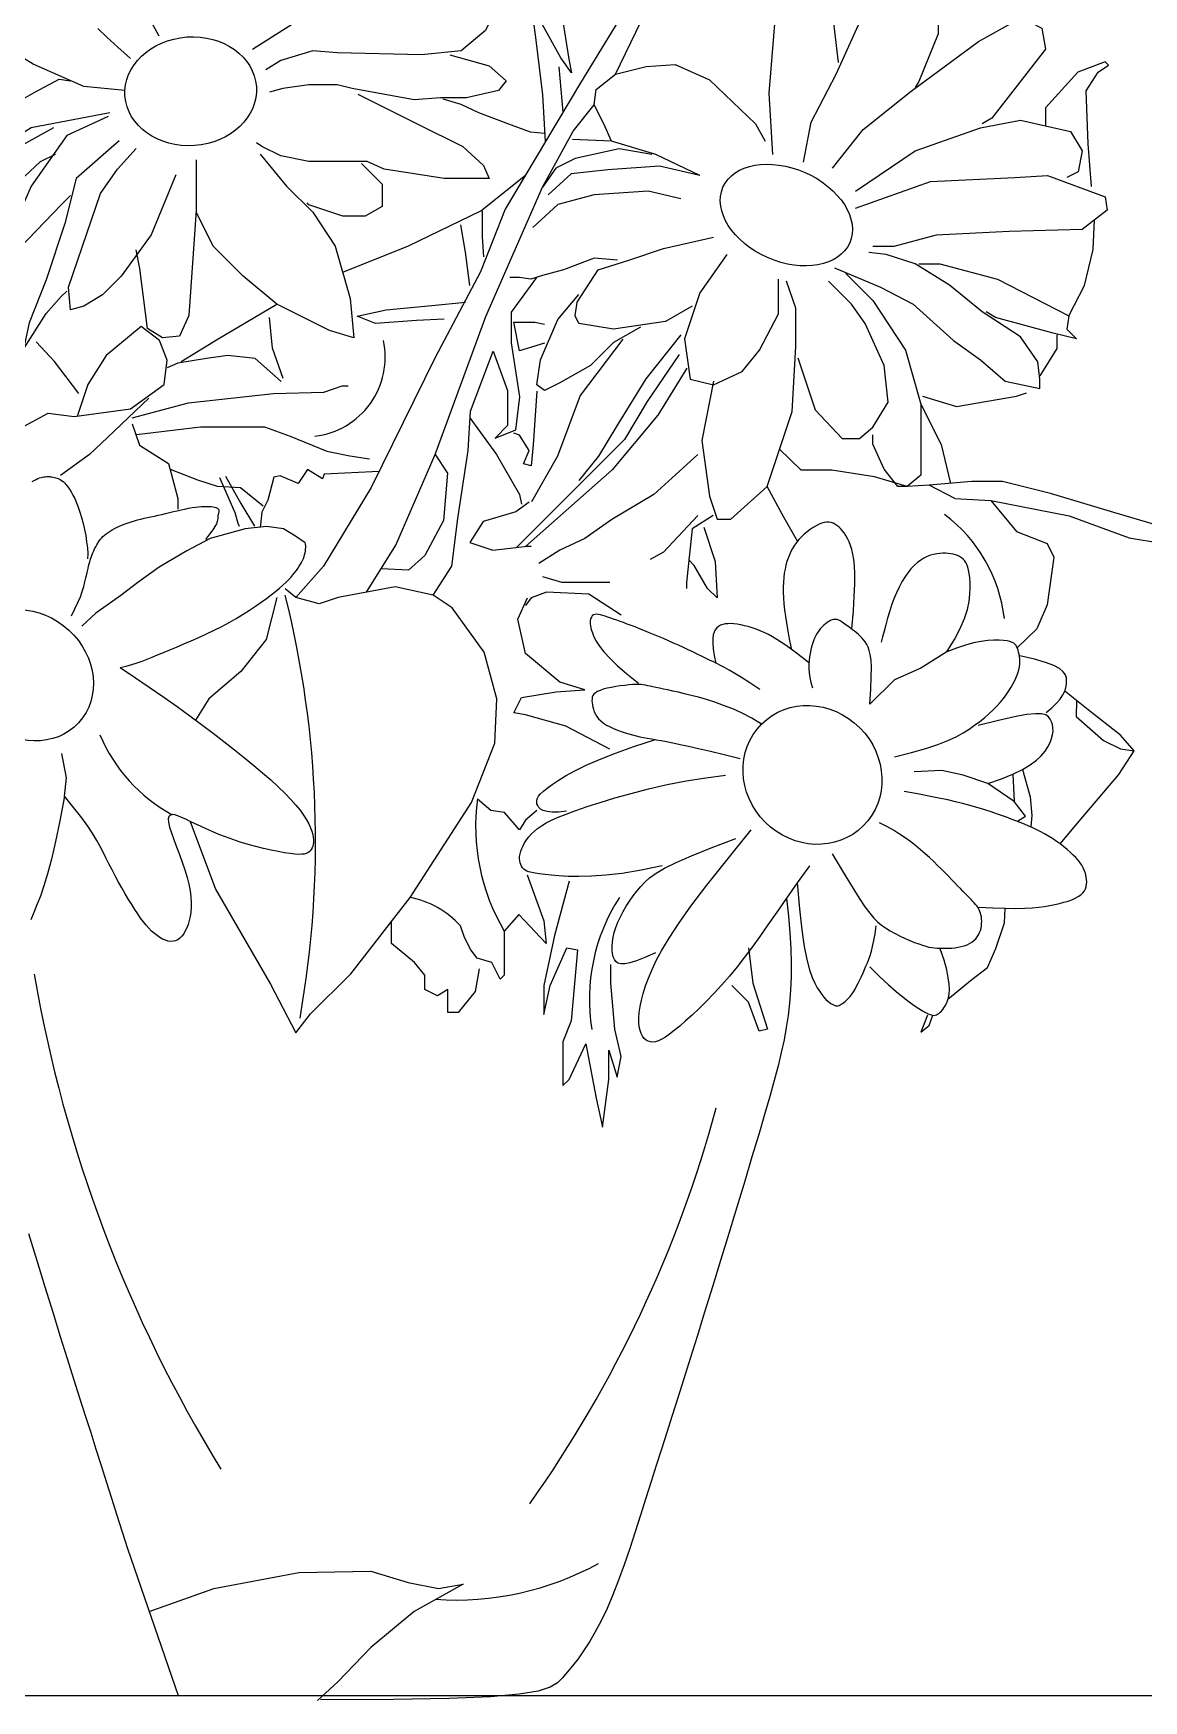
# Model space of a CAD drawing. Extents: x 438 to 4679, y 3545 to 7651.
# Drawn here: x 2154.4 to 2297.2, y 5117 to 5331.5 of the extents above; entities that cross this region are included whole.
import ezdxf

# ---------------------------------------------------------------- set-up
doc = ezdxf.new("R2010")
doc.units = 0
doc.header["$MEASUREMENT"] = 0
doc.layers.add('3', color=3, linetype='CONTINUOUS')
doc.layers.add('4', color=4, linetype='CONTINUOUS')

msp = doc.modelspace()

# ---------------------------------------------------------------- linework, layer by layer
at = {"layer": '3'}
for points in [[(2229.3, 5326.23), (2235.17, 5338.39), (2240.31, 5350.31), (2241.13, 5357.7), (2240.97, 5364.42), (2240.47, 5368.37), (2240.28, 5371.43), (2240.54, 5374.08)], [(2236.49, 5372.71), (2236.58, 5371.96), (2237.5, 5369.78), (2238.17, 5364.34), (2238.59, 5355.72), (2235.88, 5346.56), (2231.16, 5335.48), (2224.79, 5325.11), (2220.31, 5317.57), (2215.12, 5308.85), (2211.93, 5300.79)], [(2249.55, 5315.87), (2249.06, 5323.76), (2250.05, 5335.85), (2250.29, 5343.75), (2252.52, 5346.46), (2255.48, 5345.72), (2255.97, 5343.5), (2257.21, 5333.88), (2257.95, 5327.71)], [(2253.5, 5314.88), (2254.49, 5320.06), (2257.7, 5326.23), (2261.16, 5333.88), (2265.36, 5341.04), (2267.09, 5342.52), (2268.32, 5341.53), (2270.79, 5338.57), (2270.79, 5331.41), (2268.32, 5325.25), (2267.83, 5324.5)], [(2166.22, 5324.13), (2160.91, 5324.61), (2154.39, 5327.51), (2147.38, 5331.85), (2141.59, 5336.19), (2138.93, 5339.09), (2139.66, 5341.26), (2142.07, 5340.77), (2154.15, 5337.4), (2158.97, 5336.43)], [(2222.44, 5333.55), (2223.31, 5328.13), (2223.66, 5326.38), (2222.26, 5328.3), (2219.64, 5333.03), (2217.53, 5335.48), (2216.66, 5336.35), (2214.73, 5333.55), (2214.03, 5334.43), (2212.98, 5337.05), (2213.51, 5338.27), (2214.73, 5339.32), (2214.91, 5340.2), (2215.61, 5341.07), (2217.71, 5340.55)], [(2182.64, 5329.44), (2189.88, 5334.02), (2198.33, 5335.47), (2205.57, 5334.99), (2209.44, 5334.02), (2213.78, 5334.26), (2212.58, 5331.85), (2209.44, 5329.2), (2204.37, 5328.71), (2193.5, 5328.96), (2190.36, 5329.2), (2186.26, 5327.99), (2184.33, 5326.78)], [(2169.34, 5333.42), (2170.56, 5331.13)], [(2220.31, 5317.57), (2219.97, 5323.54), (2219.11, 5330.57), (2218.77, 5333.14)], [(2257.21, 5314.14), (2261.16, 5319.08), (2267.33, 5324.01), (2275.98, 5330.43), (2280.92, 5333.14), (2282.65, 5332.89), (2284.13, 5332.15), (2284.62, 5329.44), (2277.71, 5320.56), (2276.47, 5319.82)], [(2166.94, 5328.23), (2165.28, 5329.68), (2163.89, 5330.95), (2162.73, 5332.09)], [(2207.99, 5328.71), (2213.06, 5327.27), (2215.23, 5325.34), (2214.27, 5324.13), (2210.16, 5323.17), (2206.78, 5323.17), (2203.4, 5322.92), (2195.43, 5324.37), (2193.5, 5324.85), (2189.88, 5324.85), (2186.5, 5324.37), (2184.81, 5323.89)], [(2222.03, 5327.14), (2222.55, 5321.34)], [(2240.17, 5313.16), (2234.49, 5315.87), (2228.81, 5317.6), (2227.82, 5319.82), (2226.58, 5322.28), (2226.83, 5324.26), (2229.3, 5326.23), (2233.25, 5327.22), (2236.96, 5327.47), (2241.4, 5325.49), (2247.33, 5319.82), (2248.56, 5317.6)], [(2290.52, 5311.78), (2290.08, 5317.26), (2289.86, 5324.07), (2291.4, 5326.48), (2292.72, 5327.36), (2292.28, 5327.8), (2288.76, 5326.48), (2284.59, 5321.87), (2284.62, 5319.57)], [(2164.29, 5321.24), (2154.15, 5319.31), (2145.69, 5314), (2139.9, 5311.83), (2138.69, 5311.59), (2138.93, 5312.79), (2142.31, 5316.17), (2147.38, 5319.79), (2154.63, 5323.89), (2157.77, 5325.58), (2159.22, 5325.34)], [(2196.16, 5323.65), (2203.88, 5319.79), (2209.68, 5316.89), (2212.33, 5314.48), (2213.06, 5312.79), (2207.26, 5312.79), (2199.54, 5314), (2197.36, 5314.97), (2193.26, 5314.97), (2189.88, 5314.97), (2186.26, 5315.69), (2183.84, 5316.89), (2183.12, 5317.38)], [(2220.16, 5318.59), (2218.39, 5318.76), (2215.91, 5319.65), (2211.75, 5321.24), (2209.44, 5322.3), (2207.14, 5323.01)], [(2219.91, 5311.67), (2223.86, 5318.87), (2226.58, 5322.28)], [(2164.04, 5320.75), (2158.73, 5318.34), (2154.15, 5311.83), (2151.01, 5304.59), (2150.28, 5300.73), (2150.04, 5300.01), (2152.7, 5303.87), (2158.01, 5309.42), (2159.22, 5310.62)], [(2260.17, 5311.18), (2267.83, 5316.36), (2276.23, 5319.32), (2281.41, 5320.31), (2287.83, 5318.83), (2289.32, 5316.36), (2288.82, 5313.65), (2287.34, 5312.91)], [(2157.04, 5319.31), (2147.38, 5314), (2141.59, 5309.9), (2137.97, 5306.28), (2137.49, 5305.08), (2139.9, 5304.59), (2145.21, 5306.28), (2151.25, 5311.11), (2155.35, 5314.97), (2157.28, 5315.93)], [(2228.81, 5317.6), (2223.79, 5317.79)], [(2165.49, 5317.62), (2159.94, 5312.79), (2158.49, 5307.01), (2156.08, 5299.77), (2153.9, 5294.22), (2153.18, 5290.85), (2156.08, 5295.43), (2158.01, 5297.6), (2158.73, 5298.32)], [(2172.74, 5313.28), (2169.6, 5305.56), (2165.73, 5300.25), (2163.32, 5297.84), (2160.91, 5296.39), (2159.22, 5295.91), (2158.97, 5298.8), (2163.08, 5310.86), (2165.25, 5314), (2167.67, 5316.65)], [(2183.6, 5315.93), (2186.98, 5311.83), (2190.36, 5308.45), (2193.26, 5304.11), (2195.19, 5297.36), (2195.67, 5292.29), (2192.54, 5293.26), (2185.77, 5296.63), (2181.43, 5300.25), (2177.57, 5304.11), (2175.88, 5307.49), (2175.39, 5308.45)], [(2233.99, 5315.87), (2229.79, 5316.61), (2224.11, 5315.38), (2221.64, 5314.14), (2219.91, 5311.67)], [(2175.39, 5315.21), (2175.39, 5308.69), (2174.43, 5295.19), (2173.22, 5292.53), (2171.05, 5292.29), (2169.12, 5293.5), (2168.15, 5301.22), (2167.67, 5303.63)], [(2196.64, 5314.72), (2199.3, 5312.07), (2199.3, 5309.18), (2197.12, 5307.97), (2194.23, 5307.97), (2189.88, 5309.42), (2189.64, 5309.66)], [(2240.17, 5313.16), (2234.98, 5314.39), (2228.31, 5313.9), (2223.62, 5313.4), (2220.65, 5310.69)], [(2194.23, 5300.73), (2202.67, 5304.12), (2211.97, 5308.63), (2217.71, 5313.21)], [(2206.12, 5277.3), (2212.64, 5295.05), (2219.91, 5311.67)], [(2260.17, 5308.96), (2269.8, 5312.41), (2280.67, 5312.91), (2284.87, 5313.16), (2292.28, 5310.44), (2292.53, 5308.71), (2289.32, 5306.25), (2279.93, 5306), (2270.55, 5305.51), (2265.11, 5304.03), (2262.4, 5304.03)], [(2237.7, 5310.19), (2233.5, 5311.18), (2226.58, 5310.69), (2221.89, 5309.45), (2218.68, 5306.49)], [(2212.15, 5308.6), (2212.15, 5305.28), (2212.35, 5302.74)], [(2287.59, 5295.14), (2289.64, 5299.05), (2290.74, 5303.66), (2290.92, 5307.48)], [(2210.58, 5299.02), (2210, 5303.32), (2209.41, 5306.84)], [(2239.18, 5296.38), (2235.72, 5294.4), (2229.05, 5293.42), (2224.61, 5294.16), (2224.11, 5295.14), (2224.36, 5296.87), (2227.08, 5301.07), (2231.03, 5302.3), (2235.47, 5303.78), (2241.9, 5305.26)], [(2243.62, 5303.04), (2240.17, 5298.1), (2238.19, 5292.18), (2238.93, 5287), (2241.9, 5286.26), (2245.6, 5287.99), (2247.82, 5290.7), (2250.29, 5295.39), (2250.29, 5299.83)], [(2276.47, 5295.64), (2272.27, 5299.09), (2267.83, 5301.81), (2264.12, 5303.04), (2261.9, 5303.29)], [(2211.93, 5300.79), (2206.12, 5289.78), (2197.88, 5273.05), (2191.77, 5262.96), (2188.18, 5258.93)], [(2229.55, 5302.3), (2226.58, 5302.55), (2222.63, 5301.07), (2219.91, 5300.32), (2218.43, 5299.83), (2216.95, 5300.08), (2215.72, 5300.08)], [(2257.46, 5301.31), (2263.38, 5298.84), (2267.58, 5296.62), (2272.77, 5291.94), (2276.23, 5289.47), (2279.44, 5286.75), (2283.88, 5285.77), (2283.88, 5287), (2283.64, 5289.22), (2281.41, 5292.43), (2276.47, 5295.64)], [(2268.32, 5301.81), (2271.04, 5301.81), (2278.45, 5299.83), (2287.59, 5295.14), (2287.34, 5293.42), (2288.58, 5292.18), (2285.61, 5292.92), (2278.2, 5294.9), (2276.97, 5295.64)], [(2205.87, 5259.2), (2208.25, 5262.96), (2209.04, 5269.07), (2210.37, 5277.83), (2210.64, 5282.88), (2213.56, 5290.58), (2215.42, 5285.53), (2215.42, 5281.02), (2213.83, 5279.42), (2216.49, 5280.49), (2217.02, 5284.73), (2215.95, 5291.64), (2215.95, 5295.62), (2219.17, 5300.08)], [(2241.9, 5286.75), (2240.41, 5279.11), (2241.4, 5271.95), (2242.39, 5268.99), (2244.12, 5268.99), (2248.81, 5273.18), (2252.02, 5282.81), (2252.52, 5291.2), (2252.52, 5296.13), (2251.28, 5299.58)], [(2252.76, 5289.72), (2254.99, 5283.05), (2258.44, 5279.35), (2260.67, 5279.35), (2262.4, 5280.83), (2264.37, 5284.04), (2263.88, 5288.73), (2261.41, 5294.16), (2259.68, 5296.62), (2256.71, 5299.58)], [(2258.94, 5300.57), (2262.4, 5297.12), (2266.59, 5290.7), (2268.57, 5283.79), (2268.57, 5274.66), (2266.84, 5273.18), (2265.61, 5273.18), (2263.88, 5275.4), (2262.4, 5278.61), (2262.4, 5279.85)], [(2173.43, 5289.25), (2178.22, 5292.17), (2185.77, 5296.63)], [(2207.26, 5294.72), (2203.73, 5294.52), (2198.45, 5294.13), (2196.1, 5295.11), (2199.82, 5295.89), (2205.69, 5296.48), (2210, 5296.87)], [(2232.51, 5293.66), (2229.05, 5291.69), (2226.09, 5288.73), (2222.14, 5286.51), (2220.16, 5285.52), (2219.17, 5286.26), (2219.67, 5289.47), (2221.89, 5294.65), (2224.61, 5297.86)], [(2186.55, 5287.08), (2185.18, 5290.99), (2184.79, 5294.9)], [(2216.98, 5290.62), (2216.24, 5294.32), (2218.95, 5294.32), (2220.19, 5294.07)], [(2145.4, 5276.92), (2151.27, 5279.86), (2156.36, 5282.6), (2159.69, 5282.2), (2166.93, 5283.18), (2171.24, 5286.31), (2171.63, 5289.44), (2170.65, 5291.98), (2168.3, 5293.74), (2163.8, 5290.03), (2161.45, 5286.31), (2160.08, 5282.2)], [(2230.25, 5292.13), (2224.77, 5284.89), (2221.84, 5277.07), (2218.51, 5271.2)], [(2237.69, 5292.71), (2233.19, 5287.04), (2229.47, 5280.98), (2227.12, 5277.07), (2224.58, 5273.94)], [(2283.93, 5287.42), (2286.13, 5290.93), (2286.13, 5292.69)], [(2160.27, 5285.14), (2157.14, 5289.24), (2154.79, 5291.79)], [(2186.31, 5286.7), (2182.98, 5289.64), (2179.46, 5290.03), (2176.72, 5289.64), (2173, 5289.05), (2171.63, 5288.46)], [(2237.5, 5290.17), (2233.39, 5284.11), (2230.45, 5279.22), (2216.56, 5265.35)], [(2220.19, 5291.61), (2216.98, 5290.62)], [(2238.48, 5288.41), (2234.76, 5282.35), (2228.88, 5275.31), (2217.73, 5265.48)], [(2167.13, 5282.01), (2174.37, 5283.96), (2185.33, 5285.14), (2191.79, 5285.33), (2194.14, 5286.12), (2194.92, 5286.12)], [(2169.28, 5284.55), (2163.99, 5279.47), (2161.64, 5277.31), (2157.92, 5274.58)], [(2219.2, 5285.45), (2218.71, 5278.56), (2218.46, 5275.85), (2217.48, 5276.09), (2218.21, 5277.82), (2216.98, 5279.79), (2216.24, 5280.03)], [(2268.57, 5283.79), (2271.2, 5278.57), (2272.4, 5273.59)], [(2268.77, 5284.79), (2273.17, 5283.47), (2280.86, 5284.79), (2282.17, 5285.22)], [(2210.57, 5282), (2214.02, 5277.32), (2216.98, 5272.15), (2217.23, 5270.92)], [(2167.13, 5281.23), (2168.1, 5278.49), (2171.82, 5276.14), (2173, 5271.64), (2173, 5270.27)], [(2167.71, 5279.86), (2175.93, 5280.84), (2184.16, 5280.84), (2187.48, 5279.66), (2192.18, 5277.71), (2195.12, 5277.12), (2197.66, 5276.73)], [(2197.3, 5259.61), (2201.07, 5265.62), (2206.12, 5277.3), (2207.71, 5274.91), (2207.18, 5268.8), (2204.79, 5264.29), (2202.67, 5262.43), (2199.19, 5262.61)], [(2239.91, 5277.32), (2234.24, 5272.15), (2228.82, 5268.95), (2225.36, 5266.49), (2222.16, 5265.01), (2219.45, 5263.29)], [(2272.95, 5271.62), (2269.65, 5273.37), (2266.84, 5273.18), (2262.63, 5274.41), (2257.14, 5275.28), (2253.18, 5275.28), (2250.42, 5278)], [(2184, 5270.65), (2181.07, 5273), (2178.13, 5273.19), (2175.59, 5273.98), (2172.06, 5275.35)], [(2198.91, 5275.13), (2191.83, 5274.76), (2191.64, 5274.17), (2189.68, 5275.35), (2188.51, 5273.59), (2186.16, 5274.56), (2185.37, 5274.37), (2184.59, 5271.43), (2183.81, 5269.87), (2183.61, 5267.91)], [(2154.28, 5273.81), (2154.54, 5273.97), (2154.78, 5274.1), (2155, 5274.2), (2155.22, 5274.28), (2155.42, 5274.34), (2155.61, 5274.39), (2155.8, 5274.42), (2155.98, 5274.44), (2156.16, 5274.45), (2156.33, 5274.45), (2156.49, 5274.45), (2156.66, 5274.43), (2156.83, 5274.41), (2156.99, 5274.38), (2157.16, 5274.35), (2157.33, 5274.3), (2157.51, 5274.25), (2157.69, 5274.18), (2157.87, 5274.09), (2158.06, 5273.97), (2158.25, 5273.83), (2158.45, 5273.65), (2158.66, 5273.42), (2158.87, 5273.16), (2159.09, 5272.85), (2159.31, 5272.49), (2159.53, 5272.08), (2159.75, 5271.62), (2159.98, 5271.1), (2160.2, 5270.52), (2160.42, 5269.88), (2160.63, 5269.19), (2160.83, 5268.44), (2161.01, 5267.67), (2161.17, 5266.88), (2161.29, 5266.08), (2161.38, 5265.31), (2161.42, 5264.57), (2161.41, 5263.87)], [(2178.38, 5274.33), (2180.34, 5269.83), (2180.73, 5268.46), (2180.92, 5268.07)], [(2179.16, 5274.53), (2181.12, 5271.01), (2182.88, 5268.07)], [(2252.73, 5266.17), (2250.99, 5269.14), (2248.81, 5273.18)], [(2303.73, 5266.79), (2293.38, 5269.86), (2285.25, 5272.28), (2279.1, 5273.81), (2275.14, 5273.81), (2269.65, 5273.37)], [(2159.32, 5256.57), (2159.78, 5257.44), (2160.17, 5258.25), (2160.48, 5259), (2160.72, 5259.7), (2160.92, 5260.33), (2161.07, 5260.91), (2161.19, 5261.43), (2161.3, 5261.89), (2161.39, 5262.29), (2161.47, 5262.65), (2161.54, 5262.96), (2161.61, 5263.23), (2161.69, 5263.49), (2161.76, 5263.72), (2161.83, 5263.95), (2161.91, 5264.19), (2162, 5264.43), (2162.1, 5264.67), (2162.21, 5264.92), (2162.32, 5265.17), (2162.45, 5265.42), (2162.58, 5265.67), (2162.72, 5265.91), (2162.87, 5266.13), (2163.03, 5266.35), (2163.21, 5266.55), (2163.39, 5266.75), (2163.59, 5266.93), (2163.81, 5267.11), (2164.05, 5267.28), (2164.3, 5267.45), (2164.58, 5267.61), (2164.88, 5267.78), (2165.2, 5267.94), (2165.53, 5268.09), (2165.89, 5268.24), (2166.26, 5268.39), (2166.64, 5268.53), (2167.03, 5268.66), (2167.44, 5268.78), (2167.84, 5268.89), (2168.26, 5269), (2168.68, 5269.1), (2169.12, 5269.19), (2169.56, 5269.29), (2170.01, 5269.39), (2170.48, 5269.49), (2170.95, 5269.6), (2171.44, 5269.71), (2171.94, 5269.83), (2172.44, 5269.95), (2172.94, 5270.07), (2173.44, 5270.19), (2173.93, 5270.29), (2174.4, 5270.39), (2174.85, 5270.47), (2175.29, 5270.53), (2175.69, 5270.58), (2176.08, 5270.61), (2176.43, 5270.62), (2176.76, 5270.63), (2177.05, 5270.62), (2177.31, 5270.6), (2177.54, 5270.57), (2177.73, 5270.53), (2177.89, 5270.49), (2178.01, 5270.44), (2178.11, 5270.38), (2178.19, 5270.31), (2178.24, 5270.24), (2178.27, 5270.17), (2178.29, 5270.08), (2178.28, 5270), (2178.27, 5269.9), (2178.25, 5269.81), (2178.23, 5269.7), (2178.2, 5269.59), (2178.18, 5269.47), (2178.16, 5269.34), (2178.15, 5269.21), (2178.14, 5269.06), (2178.13, 5268.89), (2178.08, 5268.67), (2177.97, 5268.4), (2177.79, 5268.05), (2177.51, 5267.6), (2177.11, 5267.05), (2176.56, 5266.38)], [(2218.21, 5271.17), (2216.49, 5269.94), (2212.3, 5268.7), (2210.57, 5265.99), (2213.53, 5265.01), (2217.97, 5265.5), (2218.46, 5265.5)], [(2272.95, 5271.62), (2277.56, 5271.4), (2287.67, 5269.42), (2295.35, 5266.57), (2299.53, 5265.91)], [(2277.56, 5271.4), (2280.86, 5267.38), (2284.82, 5265.85), (2285.7, 5264.09), (2284.82, 5257.95), (2283.5, 5254.87), (2280.96, 5252.44)], [(2239.91, 5269.44), (2235.47, 5264.76), (2233.75, 5263.78)], [(2241.88, 5269.44), (2239.17, 5267.72), (2238.43, 5260.82), (2238.43, 5260.08)], [(2259.7, 5254.87), (2259.9, 5257.18), (2260.02, 5259.1), (2260.09, 5260.67), (2260.09, 5261.95), (2260.05, 5262.98), (2259.97, 5263.81), (2259.85, 5264.49), (2259.7, 5265.07), (2259.53, 5265.59), (2259.35, 5266.06), (2259.15, 5266.49), (2258.93, 5266.87), (2258.71, 5267.21), (2258.48, 5267.51), (2258.25, 5267.77), (2258.01, 5268), (2257.77, 5268.19), (2257.53, 5268.35), (2257.28, 5268.48), (2257.03, 5268.56), (2256.76, 5268.6), (2256.47, 5268.6), (2256.16, 5268.55), (2255.83, 5268.46), (2255.48, 5268.32), (2255.1, 5268.13), (2254.72, 5267.9), (2254.33, 5267.64), (2253.94, 5267.35), (2253.57, 5267.04), (2253.21, 5266.7), (2252.88, 5266.35), (2252.58, 5265.99), (2252.31, 5265.62), (2252.07, 5265.23), (2251.85, 5264.83), (2251.67, 5264.41), (2251.5, 5263.98), (2251.35, 5263.53), (2251.23, 5263.05), (2251.12, 5262.55), (2251.02, 5262.02), (2250.95, 5261.47), (2250.9, 5260.88), (2250.88, 5260.25), (2250.88, 5259.58), (2250.91, 5258.87), (2250.96, 5258.11), (2251.05, 5257.31), (2251.16, 5256.48), (2251.29, 5255.65), (2251.42, 5254.84), (2251.56, 5254.08), (2251.69, 5253.39), (2251.8, 5252.8), (2251.89, 5252.34)], [(2189.41, 5265.96), (2188.16, 5266.8), (2186.59, 5267.74), (2184.4, 5268.05), (2181.68, 5267.74), (2177.19, 5266.48), (2174.16, 5264.92), (2170.6, 5262.83), (2167.89, 5260.85), (2165.69, 5259.18), (2162.45, 5256.88), (2160.68, 5255.21)], [(2240.65, 5267.96), (2242.13, 5263.53), (2242.37, 5258.85), (2241.14, 5260.08), (2239.42, 5263.04), (2238.68, 5263.78)], [(2165.59, 5249.89), (2166.37, 5250.08), (2167.09, 5250.29), (2167.77, 5250.51), (2168.42, 5250.74), (2169.07, 5250.98), (2169.73, 5251.25), (2170.42, 5251.53), (2171.17, 5251.84), (2171.99, 5252.18), (2172.86, 5252.54), (2173.78, 5252.93), (2174.74, 5253.34), (2175.72, 5253.77), (2176.71, 5254.22), (2177.7, 5254.7), (2178.67, 5255.19), (2179.61, 5255.7), (2180.53, 5256.22), (2181.4, 5256.75), (2182.23, 5257.28), (2183.02, 5257.8), (2183.75, 5258.31), (2184.43, 5258.8), (2185.04, 5259.26), (2185.59, 5259.7), (2186.08, 5260.1), (2186.51, 5260.49), (2186.89, 5260.84), (2187.23, 5261.18), (2187.53, 5261.5), (2187.8, 5261.81), (2188.04, 5262.1), (2188.26, 5262.38), (2188.45, 5262.65), (2188.63, 5262.92), (2188.79, 5263.18), (2188.93, 5263.43), (2189.05, 5263.68), (2189.16, 5263.93), (2189.25, 5264.17), (2189.32, 5264.41), (2189.38, 5264.65), (2189.42, 5264.88), (2189.45, 5265.11), (2189.46, 5265.33), (2189.46, 5265.55), (2189.45, 5265.76), (2189.41, 5265.96)], [(2271.93, 5251.92), (2272.91, 5253.5), (2273.65, 5254.93), (2274.19, 5256.22), (2274.56, 5257.38), (2274.78, 5258.41), (2274.89, 5259.32), (2274.92, 5260.13), (2274.9, 5260.84), (2274.86, 5261.45), (2274.8, 5261.98), (2274.72, 5262.43), (2274.62, 5262.82), (2274.5, 5263.15), (2274.36, 5263.42), (2274.19, 5263.66), (2274.01, 5263.86), (2273.8, 5264.03), (2273.57, 5264.17), (2273.31, 5264.3), (2273.04, 5264.4), (2272.75, 5264.48), (2272.43, 5264.53), (2272.1, 5264.57), (2271.76, 5264.59), (2271.39, 5264.6), (2271.01, 5264.58), (2270.62, 5264.54), (2270.22, 5264.46), (2269.81, 5264.34), (2269.4, 5264.18), (2268.98, 5263.98), (2268.56, 5263.72), (2268.14, 5263.4), (2267.72, 5263.02), (2267.3, 5262.58), (2266.9, 5262.09), (2266.51, 5261.53), (2266.13, 5260.92), (2265.77, 5260.25), (2265.43, 5259.52), (2265.11, 5258.74), (2264.81, 5257.91), (2264.54, 5257.07), (2264.29, 5256.23), (2264.06, 5255.39), (2263.85, 5254.6), (2263.66, 5253.85), (2263.49, 5253.18)], [(2174.62, 5230.11), (2177.84, 5221.4), (2184.92, 5209.17), (2188.18, 5202.91), (2190.09, 5205.36), (2195.26, 5210.53), (2202.88, 5220.32), (2210.77, 5232.55), (2213.77, 5240.17), (2214.04, 5245.88), (2212.41, 5251.86), (2208.32, 5257.57), (2205.87, 5259.2), (2200.98, 5260.29), (2193.63, 5258.93), (2191.18, 5258.11), (2188.18, 5258.93), (2186.82, 5260.02)], [(2228.57, 5260.82), (2225.36, 5260.82), (2222.41, 5260.82), (2219.94, 5261.56)], [(2185.73, 5258.93), (2184.37, 5253.49), (2181.1, 5249.41), (2177.02, 5245.88), (2175.31, 5243.14)], [(2228.57, 5239.4), (2222.9, 5242.35), (2217.72, 5243.83), (2216.24, 5244.08), (2217.23, 5246.05), (2221.67, 5246.78), (2225.36, 5247.03), (2222.16, 5248.02), (2217.72, 5251.71), (2216.74, 5256.14), (2217.97, 5258.85)], [(2230.05, 5256.64), (2225.86, 5259.35), (2220.43, 5259.59), (2218.46, 5258.85), (2217.72, 5257.87)], [(2247.89, 5247.07), (2246.59, 5247.92), (2245.52, 5248.61), (2244.65, 5249.15), (2243.93, 5249.57), (2243.34, 5249.9), (2242.82, 5250.17), (2242.35, 5250.4), (2241.89, 5250.62), (2241.41, 5250.85), (2240.9, 5251.09), (2240.37, 5251.35), (2239.82, 5251.62), (2239.24, 5251.9), (2238.65, 5252.18), (2238.04, 5252.47), (2237.41, 5252.76), (2236.77, 5253.05), (2236.13, 5253.34), (2235.48, 5253.62), (2234.83, 5253.9), (2234.19, 5254.17), (2233.57, 5254.42), (2232.96, 5254.67), (2232.38, 5254.9), (2231.83, 5255.12), (2231.31, 5255.32), (2230.81, 5255.5), (2230.34, 5255.68), (2229.89, 5255.84), (2229.47, 5255.99), (2229.07, 5256.14), (2228.69, 5256.27), (2228.33, 5256.4), (2227.99, 5256.51), (2227.68, 5256.61), (2227.39, 5256.69), (2227.12, 5256.74), (2226.88, 5256.75), (2226.66, 5256.73), (2226.48, 5256.66), (2226.32, 5256.54), (2226.2, 5256.37), (2226.11, 5256.16), (2226.06, 5255.9), (2226.06, 5255.58), (2226.1, 5255.22), (2226.19, 5254.81), (2226.34, 5254.36), (2226.54, 5253.85), (2226.83, 5253.28), (2227.25, 5252.64), (2227.82, 5251.92), (2228.57, 5251.1), (2229.54, 5250.16), (2230.77, 5249.11), (2232.28, 5247.91)], [(2262.02, 5245.17), (2262.14, 5247.1), (2262.2, 5248.66), (2262.21, 5249.89), (2262.17, 5250.84), (2262.08, 5251.57), (2261.95, 5252.11), (2261.8, 5252.54), (2261.61, 5252.88), (2261.41, 5253.19), (2261.2, 5253.47), (2260.97, 5253.73), (2260.74, 5253.97), (2260.5, 5254.19), (2260.27, 5254.4), (2260.03, 5254.58), (2259.8, 5254.76), (2259.58, 5254.93), (2259.38, 5255.08), (2259.18, 5255.23), (2258.99, 5255.37), (2258.81, 5255.49), (2258.64, 5255.61), (2258.48, 5255.72), (2258.33, 5255.81), (2258.19, 5255.9), (2258.05, 5255.98), (2257.92, 5256.04), (2257.79, 5256.08), (2257.65, 5256.1), (2257.5, 5256.1), (2257.34, 5256.08), (2257.17, 5256.03), (2256.97, 5255.94), (2256.76, 5255.84), (2256.54, 5255.7), (2256.32, 5255.53), (2256.09, 5255.34), (2255.87, 5255.13), (2255.65, 5254.89), (2255.44, 5254.62), (2255.25, 5254.33), (2255.08, 5254.02), (2254.92, 5253.69), (2254.78, 5253.34), (2254.65, 5252.96), (2254.53, 5252.57), (2254.43, 5252.16), (2254.34, 5251.72), (2254.26, 5251.27), (2254.2, 5250.8), (2254.16, 5250.3), (2254.16, 5249.77), (2254.2, 5249.21), (2254.29, 5248.61), (2254.43, 5247.97), (2254.64, 5247.28)], [(2254.11, 5250.55), (2253.31, 5251.18), (2252.57, 5251.76), (2251.89, 5252.27), (2251.25, 5252.73), (2250.65, 5253.14), (2250.07, 5253.51), (2249.52, 5253.84), (2248.98, 5254.13), (2248.44, 5254.39), (2247.9, 5254.62), (2247.38, 5254.83), (2246.87, 5255.01), (2246.37, 5255.16), (2245.88, 5255.28), (2245.41, 5255.39), (2244.97, 5255.46), (2244.54, 5255.52), (2244.15, 5255.55), (2243.77, 5255.54), (2243.43, 5255.51), (2243.11, 5255.44), (2242.82, 5255.34), (2242.56, 5255.2), (2242.33, 5255.01), (2242.14, 5254.77), (2241.98, 5254.47), (2241.87, 5254.09), (2241.81, 5253.62), (2241.81, 5253.03), (2241.87, 5252.32), (2241.99, 5251.46), (2242.19, 5250.44)], [(2271.93, 5251.92), (2271.93, 5251.92), (2268.56, 5249.81), (2265.18, 5248.33), (2262.02, 5245.17)], [(2265.18, 5238.43), (2267.37, 5238.97), (2269.21, 5239.5), (2270.76, 5240.01), (2272.05, 5240.52), (2273.12, 5241.01), (2274.03, 5241.5), (2274.81, 5241.98), (2275.5, 5242.47), (2276.15, 5242.96), (2276.75, 5243.45), (2277.31, 5243.94), (2277.84, 5244.44), (2278.33, 5244.93), (2278.78, 5245.42), (2279.19, 5245.91), (2279.56, 5246.4), (2279.9, 5246.89), (2280.2, 5247.37), (2280.47, 5247.84), (2280.69, 5248.3), (2280.89, 5248.75), (2281.04, 5249.18), (2281.16, 5249.59), (2281.25, 5249.98), (2281.3, 5250.36), (2281.31, 5250.7), (2281.3, 5251.03), (2281.27, 5251.33), (2281.22, 5251.61), (2281.15, 5251.88), (2281.08, 5252.12), (2281, 5252.34), (2280.92, 5252.54), (2280.83, 5252.72), (2280.7, 5252.88), (2280.54, 5253.02), (2280.32, 5253.14), (2280.04, 5253.24), (2279.67, 5253.32), (2279.21, 5253.37), (2278.64, 5253.41), (2277.97, 5253.41), (2277.19, 5253.36), (2276.32, 5253.24), (2275.36, 5253.06), (2274.3, 5252.78), (2273.16, 5252.41), (2271.93, 5251.92)], [(2284.69, 5244.12), (2285.44, 5244.73), (2286.04, 5245.31), (2286.5, 5245.85), (2286.84, 5246.37), (2287.08, 5246.85), (2287.23, 5247.31), (2287.31, 5247.75), (2287.33, 5248.18), (2287.3, 5248.58), (2287.18, 5248.98), (2286.9, 5249.37), (2286.42, 5249.76), (2285.68, 5250.16), (2284.62, 5250.55), (2283.18, 5250.96), (2281.32, 5251.39)], [(2165.59, 5249.89), (2167.57, 5248.58), (2169.45, 5247.31), (2171.23, 5246.08), (2172.93, 5244.88), (2174.54, 5243.71), (2176.08, 5242.57), (2177.55, 5241.46), (2178.95, 5240.38), (2180.3, 5239.33), (2181.58, 5238.3), (2182.79, 5237.31), (2183.92, 5236.35), (2184.97, 5235.44), (2185.93, 5234.56), (2186.79, 5233.73), (2187.55, 5232.95), (2188.2, 5232.22), (2188.75, 5231.54), (2189.2, 5230.91), (2189.57, 5230.33), (2189.86, 5229.79), (2190.09, 5229.3), (2190.25, 5228.85), (2190.37, 5228.44), (2190.44, 5228.07), (2190.47, 5227.73), (2190.47, 5227.43), (2190.43, 5227.16), (2190.37, 5226.92), (2190.28, 5226.71), (2190.18, 5226.52), (2190.05, 5226.35), (2189.91, 5226.21), (2189.75, 5226.08), (2189.54, 5225.99), (2189.28, 5225.92), (2188.96, 5225.88), (2188.55, 5225.87), (2188.05, 5225.9), (2187.45, 5225.97), (2186.73, 5226.08), (2185.91, 5226.23), (2185.01, 5226.42), (2184.05, 5226.64), (2183.06, 5226.89), (2182.05, 5227.16), (2181.05, 5227.46), (2180.08, 5227.78), (2179.15, 5228.11), (2178.27, 5228.45), (2177.45, 5228.8), (2176.67, 5229.14), (2175.93, 5229.48), (2175.25, 5229.8), (2174.62, 5230.11), (2174.03, 5230.38), (2173.5, 5230.62), (2173.02, 5230.81), (2172.61, 5230.94), (2172.27, 5230.98), (2172.01, 5230.93), (2171.84, 5230.76), (2171.77, 5230.45), (2171.81, 5230), (2171.95, 5229.39), (2172.19, 5228.64), (2172.49, 5227.78), (2172.84, 5226.85), (2173.21, 5225.87), (2173.57, 5224.86), (2173.91, 5223.87), (2174.21, 5222.92), (2174.43, 5222.03), (2174.59, 5221.2), (2174.69, 5220.43), (2174.74, 5219.72), (2174.73, 5219.07), (2174.69, 5218.45), (2174.6, 5217.89), (2174.48, 5217.36), (2174.34, 5216.87), (2174.17, 5216.42), (2173.98, 5216.02), (2173.77, 5215.66), (2173.53, 5215.35), (2173.28, 5215.09), (2173, 5214.89), (2172.71, 5214.76), (2172.4, 5214.69), (2172.08, 5214.68), (2171.75, 5214.72), (2171.41, 5214.82), (2171.06, 5214.98), (2170.71, 5215.17), (2170.35, 5215.42), (2170, 5215.7), (2169.65, 5216.01), (2169.3, 5216.37), (2168.95, 5216.76), (2168.59, 5217.2), (2168.23, 5217.68), (2167.86, 5218.21), (2167.48, 5218.79), (2167.08, 5219.41), (2166.67, 5220.09), (2166.25, 5220.8), (2165.82, 5221.55), (2165.39, 5222.32), (2164.96, 5223.1), (2164.55, 5223.89), (2164.15, 5224.66), (2163.76, 5225.42), (2163.4, 5226.15), (2163.02, 5226.89), (2162.59, 5227.67), (2162.08, 5228.52), (2161.44, 5229.48), (2160.65, 5230.58), (2159.66, 5231.87), (2158.43, 5233.36)], [(2248.1, 5242.64), (2246.84, 5243.38), (2245.6, 5244.02), (2244.38, 5244.57), (2243.21, 5245.04), (2242.08, 5245.44), (2241, 5245.78), (2239.99, 5246.07), (2239.04, 5246.31), (2238.18, 5246.53), (2237.4, 5246.72), (2236.68, 5246.88), (2236.04, 5247.02), (2235.47, 5247.14), (2234.95, 5247.25), (2234.5, 5247.34), (2234.11, 5247.42), (2233.76, 5247.5), (2233.45, 5247.56), (2233.16, 5247.62), (2232.88, 5247.67), (2232.59, 5247.7), (2232.28, 5247.72), (2231.92, 5247.72), (2231.5, 5247.7), (2231.02, 5247.67), (2230.49, 5247.61), (2229.92, 5247.54), (2229.35, 5247.45), (2228.78, 5247.35), (2228.24, 5247.23), (2227.74, 5247.1), (2227.32, 5246.96), (2226.98, 5246.81), (2226.72, 5246.65), (2226.53, 5246.48), (2226.4, 5246.29), (2226.32, 5246.09), (2226.29, 5245.87), (2226.28, 5245.64), (2226.3, 5245.38), (2226.33, 5245.11), (2226.39, 5244.82), (2226.47, 5244.53), (2226.57, 5244.22), (2226.72, 5243.91), (2226.9, 5243.61), (2227.14, 5243.32), (2227.43, 5243.03), (2227.77, 5242.76), (2228.16, 5242.51), (2228.6, 5242.28), (2229.06, 5242.06), (2229.55, 5241.86), (2230.04, 5241.68), (2230.54, 5241.51), (2231.02, 5241.36), (2231.49, 5241.23), (2231.95, 5241.12), (2232.42, 5241.01), (2232.9, 5240.92), (2233.4, 5240.82), (2233.94, 5240.72), (2234.52, 5240.61), (2235.16, 5240.5), (2235.87, 5240.37), (2236.68, 5240.21), (2237.61, 5240.02), (2238.71, 5239.79), (2240, 5239.5), (2241.52, 5239.15), (2243.29, 5238.73), (2245.36, 5238.22)], [(2286.48, 5227.23), (2289.21, 5230.43), (2294.05, 5236.14), (2296.02, 5239.21), (2294.27, 5241.19), (2290.09, 5244.48), (2287.08, 5246.85)], [(2288.59, 5245.66), (2288.55, 5243.6), (2292.07, 5240.53), (2294.27, 5239.43), (2296.02, 5239.21)], [(2277.2, 5235), (2278.95, 5235.58), (2280.42, 5236.17), (2281.64, 5236.77), (2282.64, 5237.37), (2283.44, 5237.97), (2284.06, 5238.55), (2284.55, 5239.13), (2284.92, 5239.69), (2285.2, 5240.24), (2285.4, 5240.76), (2285.52, 5241.25), (2285.58, 5241.72), (2285.57, 5242.16), (2285.5, 5242.57), (2285.37, 5242.94), (2285.2, 5243.28), (2284.98, 5243.57), (2284.64, 5243.8), (2284.11, 5243.94), (2283.31, 5243.96), (2282.17, 5243.85), (2280.61, 5243.57), (2278.56, 5243.11), (2275.94, 5242.43)], [(2223.01, 5231.42), (2221.97, 5231.31), (2221.14, 5231.3), (2220.5, 5231.37), (2220.02, 5231.5), (2219.68, 5231.69), (2219.44, 5231.91), (2219.3, 5232.15), (2219.21, 5232.39), (2219.17, 5232.63), (2219.18, 5232.86), (2219.26, 5233.11), (2219.41, 5233.37), (2219.67, 5233.67), (2220.03, 5234), (2220.51, 5234.39), (2221.14, 5234.85), (2221.92, 5235.37), (2222.89, 5235.96), (2224.08, 5236.62), (2225.52, 5237.33), (2227.25, 5238.09), (2229.29, 5238.91), (2231.68, 5239.76), (2234.44, 5240.65)], [(2158.43, 5233.36), (2158.71, 5235.73), (2158.08, 5238.85)], [(2280.99, 5230.15), (2282.05, 5230.78), (2280.57, 5232.68), (2277.2, 5235), (2274.03, 5236.05), (2271.29, 5236.68), (2267.71, 5236.47)], [(2281.64, 5236.77), (2282.62, 5233.29), (2282.84, 5230.87), (2282.71, 5229.4)], [(2235.32, 5224.39), (2232.6, 5223.83), (2230.18, 5223.43), (2228.06, 5223.18), (2226.2, 5223.05), (2224.59, 5223.01), (2223.2, 5223.04), (2222.02, 5223.11), (2221.03, 5223.2), (2220.2, 5223.29), (2219.52, 5223.37), (2218.97, 5223.45), (2218.53, 5223.53), (2218.18, 5223.63), (2217.91, 5223.73), (2217.69, 5223.85), (2217.51, 5223.99), (2217.36, 5224.15), (2217.22, 5224.34), (2217.12, 5224.55), (2217.04, 5224.78), (2216.99, 5225.04), (2216.97, 5225.31), (2216.98, 5225.61), (2217.03, 5225.93), (2217.12, 5226.27), (2217.25, 5226.62), (2217.41, 5226.99), (2217.62, 5227.37), (2217.87, 5227.75), (2218.16, 5228.12), (2218.49, 5228.5), (2218.87, 5228.86), (2219.29, 5229.21), (2219.79, 5229.56), (2220.38, 5229.91), (2221.09, 5230.27), (2221.95, 5230.65), (2222.97, 5231.06), (2224.2, 5231.51), (2225.65, 5232.01), (2227.33, 5232.55), (2229.24, 5233.13), (2231.32, 5233.72), (2233.57, 5234.3), (2235.93, 5234.84), (2238.39, 5235.32), (2240.91, 5235.73), (2243.46, 5236.04)], [(2280.42, 5236.17), (2280.57, 5232.68)], [(2158.43, 5233.36), (2157.85, 5230.2), (2157.29, 5227.52), (2156.77, 5225.27), (2156.27, 5223.39), (2155.79, 5221.82), (2155.34, 5220.5), (2154.9, 5219.37), (2154.49, 5218.38), (2154.09, 5217.46)], [(2219.2, 5231.52), (2217.72, 5230.28), (2216.98, 5229.05), (2215.01, 5231.27), (2213.28, 5231.52), (2211.56, 5232.99)], [(2275.93, 5219.09), (2277.83, 5219), (2279.44, 5218.95), (2280.8, 5218.93), (2281.95, 5218.96), (2282.92, 5219.01), (2283.76, 5219.09), (2284.49, 5219.19), (2285.16, 5219.3), (2285.8, 5219.42), (2286.41, 5219.56), (2286.98, 5219.71), (2287.52, 5219.87), (2288.01, 5220.04), (2288.44, 5220.23), (2288.83, 5220.44), (2289.15, 5220.67), (2289.41, 5220.92), (2289.61, 5221.18), (2289.75, 5221.46), (2289.84, 5221.75), (2289.9, 5222.04), (2289.91, 5222.34), (2289.89, 5222.65), (2289.85, 5222.95), (2289.79, 5223.25), (2289.7, 5223.56), (2289.59, 5223.86), (2289.45, 5224.16), (2289.27, 5224.47), (2289.06, 5224.79), (2288.81, 5225.11), (2288.52, 5225.45), (2288.18, 5225.79), (2287.8, 5226.15), (2287.39, 5226.51), (2286.94, 5226.87), (2286.48, 5227.23), (2286, 5227.58), (2285.5, 5227.91), (2285, 5228.22), (2284.5, 5228.51), (2284, 5228.79), (2283.49, 5229.04), (2282.97, 5229.28), (2282.45, 5229.52), (2281.91, 5229.74), (2281.35, 5229.96), (2280.78, 5230.19), (2280.19, 5230.41), (2279.58, 5230.64), (2278.95, 5230.87), (2278.3, 5231.1), (2277.63, 5231.33), (2276.94, 5231.55), (2276.23, 5231.78), (2275.49, 5232), (2274.73, 5232.21), (2273.92, 5232.43), (2273.03, 5232.65), (2272.04, 5232.87), (2270.91, 5233.11), (2269.62, 5233.37), (2268.14, 5233.64), (2266.44, 5233.95)], [(2257.16, 5225.94), (2258.59, 5223.59), (2259.73, 5221.72), (2260.65, 5220.26), (2261.39, 5219.14), (2262, 5218.31), (2262.52, 5217.68), (2263.01, 5217.2), (2263.5, 5216.79), (2264.05, 5216.41), (2264.65, 5216.04), (2265.27, 5215.69), (2265.91, 5215.37), (2266.55, 5215.06), (2267.17, 5214.79), (2267.76, 5214.55), (2268.3, 5214.35), (2268.79, 5214.18), (2269.22, 5214.05), (2269.61, 5213.96), (2269.98, 5213.88), (2270.32, 5213.84), (2270.66, 5213.81), (2271, 5213.79), (2271.36, 5213.79), (2271.74, 5213.79), (2272.14, 5213.8), (2272.55, 5213.83), (2272.97, 5213.87), (2273.38, 5213.93), (2273.78, 5214.01), (2274.17, 5214.11), (2274.53, 5214.24), (2274.85, 5214.4), (2275.15, 5214.59), (2275.41, 5214.8), (2275.64, 5215.03), (2275.84, 5215.28), (2276, 5215.54), (2276.14, 5215.82), (2276.25, 5216.1), (2276.33, 5216.4), (2276.38, 5216.69), (2276.4, 5216.99), (2276.41, 5217.28), (2276.39, 5217.56), (2276.36, 5217.83), (2276.31, 5218.08), (2276.25, 5218.32), (2276.18, 5218.53), (2276.09, 5218.73), (2276, 5218.91), (2275.89, 5219.09), (2275.76, 5219.26), (2275.62, 5219.44), (2275.45, 5219.63), (2275.26, 5219.83), (2275.05, 5220.05), (2274.82, 5220.29), (2274.57, 5220.55), (2274.29, 5220.84), (2273.99, 5221.15), (2273.66, 5221.48), (2273.31, 5221.83), (2272.94, 5222.22), (2272.55, 5222.62), (2272.13, 5223.05), (2271.69, 5223.51), (2271.23, 5223.97), (2270.74, 5224.46), (2270.23, 5224.95), (2269.69, 5225.45), (2269.13, 5225.96), (2268.54, 5226.46), (2267.93, 5226.97), (2267.27, 5227.48), (2266.58, 5227.98), (2265.84, 5228.48), (2265.04, 5228.98), (2264.19, 5229.46), (2263.28, 5229.94)], [(2234.44, 5213.19), (2233.1, 5212.61), (2232.01, 5212.2), (2231.15, 5211.94), (2230.49, 5211.81), (2229.99, 5211.8), (2229.62, 5211.9), (2229.36, 5212.09), (2229.17, 5212.36), (2229.02, 5212.7), (2228.92, 5213.11), (2228.87, 5213.57), (2228.86, 5214.07), (2228.9, 5214.62), (2229, 5215.21), (2229.15, 5215.83), (2229.35, 5216.48), (2229.61, 5217.15), (2229.93, 5217.83), (2230.29, 5218.52), (2230.69, 5219.2), (2231.12, 5219.87), (2231.58, 5220.53), (2232.06, 5221.16), (2232.56, 5221.76), (2233.08, 5222.32), (2233.7, 5222.87), (2234.52, 5223.45), (2235.62, 5224.09), (2237.11, 5224.82), (2239.07, 5225.68), (2241.6, 5226.7), (2244.78, 5227.91)], [(2217.96, 5223.24), (2220.1, 5217.34), (2220.37, 5214.39), (2216.88, 5218.14), (2215, 5216), (2215, 5210.36), (2214.46, 5209.83), (2213.39, 5211.97), (2211.51, 5212.51), (2210.7, 5213.58), (2209.9, 5215.19), (2209.36, 5216.67)], [(2223.33, 5222.44), (2221.45, 5215.46), (2220.1, 5209.02), (2220.1, 5205.26), (2220.91, 5209.02), (2223.06, 5213.85), (2224.4, 5213.58), (2223.6, 5204.46), (2222.52, 5201.77), (2222.52, 5196.14), (2223.33, 5196.94), (2225.48, 5201.51), (2226.82, 5194.53), (2227.63, 5190.77), (2228.43, 5196.94), (2228.43, 5200.7), (2229.51, 5197.21), (2230.04, 5199.9), (2229.24, 5203.39), (2228.7, 5209.29), (2228.7, 5211.17), (2228.7, 5211.7)], [(2252.68, 5222.2), (2252.95, 5218.88), (2253.25, 5216.18), (2253.57, 5214.02), (2253.91, 5212.34), (2254.25, 5211.04), (2254.6, 5210.06), (2254.94, 5209.31), (2255.26, 5208.73), (2255.57, 5208.24), (2255.85, 5207.84), (2256.12, 5207.5), (2256.37, 5207.22), (2256.6, 5207), (2256.82, 5206.83), (2257.01, 5206.69), (2257.19, 5206.59), (2257.36, 5206.51), (2257.51, 5206.45), (2257.65, 5206.41), (2257.79, 5206.4), (2257.92, 5206.41), (2258.06, 5206.45), (2258.2, 5206.51), (2258.35, 5206.59), (2258.52, 5206.69), (2258.69, 5206.82), (2258.88, 5206.98), (2259.07, 5207.16), (2259.28, 5207.37), (2259.48, 5207.61), (2259.69, 5207.89), (2259.9, 5208.2), (2260.11, 5208.55), (2260.32, 5208.93), (2260.53, 5209.33), (2260.74, 5209.75), (2260.94, 5210.18), (2261.14, 5210.62), (2261.33, 5211.07), (2261.52, 5211.5), (2261.7, 5211.94), (2261.88, 5212.38), (2262.05, 5212.87), (2262.21, 5213.41), (2262.38, 5214.04), (2262.54, 5214.78), (2262.7, 5215.65), (2262.85, 5216.67)], [(2211.78, 5211.17), (2211.24, 5208.22), (2209.09, 5205.53), (2207.75, 5205.53), (2207.75, 5208.48), (2206.4, 5207.68), (2204.79, 5208.48), (2204.79, 5210.36), (2203.45, 5211.97), (2200.49, 5214.39), (2200.49, 5217.34)], [(2272.06, 5207.24), (2275.15, 5209.8), (2277.13, 5211.34), (2278.23, 5213.76), (2279.33, 5217.05), (2279.44, 5218.95)], [(2246.43, 5213.85), (2246.97, 5209.29), (2248.85, 5203.39), (2247.77, 5203.12), (2246.43, 5206.87), (2244.28, 5209.02)], [(2262.01, 5211.4), (2263.28, 5210.16), (2264.41, 5209.1), (2265.42, 5208.22), (2266.3, 5207.49), (2267.06, 5206.9), (2267.73, 5206.43), (2268.3, 5206.05), (2268.78, 5205.76), (2269.18, 5205.54), (2269.52, 5205.37), (2269.8, 5205.26), (2270.04, 5205.19), (2270.24, 5205.17), (2270.41, 5205.19), (2270.57, 5205.24), (2270.73, 5205.32), (2270.89, 5205.43), (2271.06, 5205.56), (2271.22, 5205.72), (2271.39, 5205.91), (2271.55, 5206.13), (2271.71, 5206.39), (2271.86, 5206.7), (2271.99, 5207.04), (2272.12, 5207.44), (2272.21, 5207.91), (2272.25, 5208.48), (2272.22, 5209.17), (2272.11, 5210.01), (2271.9, 5211.03), (2271.56, 5212.26), (2271.08, 5213.72)], [(2269.44, 5205.2), (2268.56, 5203), (2269.66, 5203.88), (2270.14, 5205.18)], [(2169.33, 5128.5), (2177.64, 5131.48), (2188.57, 5133.51), (2197.84, 5133.7), (2202.66, 5132.22), (2206.55, 5131.48), (2209.7, 5132.03), (2203.4, 5128.51), (2197.84, 5123.89), (2193.58, 5119.44), (2190.98, 5117.04)]]:
    msp.add_lwpolyline(points, dxfattribs=at)
for centre, radius, start, end in [((2189.43, 5289.83), 10.26, 276.87, 11.9998), ((2259.98, 5253.98), 19.47, 6.5138, 53.2281), ((2060.54, 5227.55), 130.19, 349.9429, 14.0702), ((2182.66, 5249.72), 21.43, 203.3455, 240.9935), ((2237.82, 5229.47), 26.5, 172.3524, 210.5444), ((2200.81, 5209.07), 11.44, 41.6474, 79.5878), ((2250.07, 5207.26), 24.12, 147.1632, 189.2771), ((2331.35, 5240.75), 179.37, 189.7167, 211.5813), ((2086.92, 5235.33), 160.94, 324.7026, 344.8553), ((2208.76, 5168.2), 38.22, 266.1225, 298.7178)]:
    msp.add_arc(centre, radius, start, end, dxfattribs=at)
for centre, major_axis, ratio in [((2174.67, 5324.01), (-8.45, -0.6), 0.826592), ((2251.28, 5308.09), (-8.15, 3.58), 0.671827), ((2153.63, 5248.9), (-6.63, 6.1), 0.879141), ((2254.64, 5236.09), (-6.54, 6.55), 0.928773)]:
    msp.add_ellipse(centre, major_axis=major_axis, ratio=ratio, dxfattribs=at)
at = {"layer": '4'}
msp.add_line((1815.34, 5117.7), (2565.34, 5117.7), dxfattribs=at)
for points in [[(2254.24, 5224.39), (2252.68, 5222.2), (2251.29, 5220.22), (2250.05, 5218.43), (2248.91, 5216.8), (2247.86, 5215.3), (2246.87, 5213.93), (2245.91, 5212.64), (2244.95, 5211.41), (2243.97, 5210.23), (2242.98, 5209.1), (2241.99, 5208.02), (2241.01, 5207.01), (2240.07, 5206.07), (2239.17, 5205.21), (2238.33, 5204.45), (2237.56, 5203.78), (2236.87, 5203.21), (2236.26, 5202.75), (2235.72, 5202.38), (2235.25, 5202.1), (2234.82, 5201.9), (2234.44, 5201.78), (2234.1, 5201.74), (2233.79, 5201.76), (2233.49, 5201.85), (2233.23, 5202), (2232.99, 5202.21), (2232.78, 5202.49), (2232.6, 5202.83), (2232.47, 5203.24), (2232.37, 5203.71), (2232.32, 5204.25), (2232.32, 5204.86), (2232.37, 5205.54), (2232.47, 5206.29), (2232.64, 5207.11), (2232.87, 5207.99), (2233.17, 5208.95), (2233.55, 5209.97), (2234.01, 5211.06), (2234.55, 5212.24), (2235.26, 5213.56), (2236.19, 5215.11), (2237.41, 5216.96), (2239.01, 5219.2), (2241.06, 5221.9), (2243.61, 5225.14), (2246.76, 5229.01)], [(2251.29, 5220.22), (2251.55, 5217.92), (2251.74, 5215.78), (2251.85, 5213.77), (2251.9, 5211.88), (2251.88, 5210.1), (2251.81, 5208.39), (2251.68, 5206.75), (2251.5, 5205.17), (2251.27, 5203.61), (2250.98, 5202.03), (2250.63, 5200.41), (2250.22, 5198.67), (2249.72, 5196.8), (2249.15, 5194.73), (2248.49, 5192.43), (2247.72, 5189.85), (2246.86, 5186.97), (2245.92, 5183.83), (2244.92, 5180.52), (2243.88, 5177.11), (2242.82, 5173.66), (2241.78, 5170.26), (2240.76, 5166.98), (2239.8, 5163.89), (2238.91, 5161.04), (2238.08, 5158.42), (2237.31, 5155.99), (2236.58, 5153.7), (2235.89, 5151.51), (2235.21, 5149.39), (2234.55, 5147.3), (2233.89, 5145.2), (2233.21, 5143.06), (2232.53, 5140.89), (2231.84, 5138.73), (2231.14, 5136.59), (2230.42, 5134.51), (2229.7, 5132.52), (2228.97, 5130.64), (2228.22, 5128.89), (2227.47, 5127.31), (2226.71, 5125.88), (2225.96, 5124.6), (2225.21, 5123.45), (2224.49, 5122.42), (2223.78, 5121.51), (2223.11, 5120.69), (2222.47, 5119.96), (2221.83, 5119.31), (2220.9, 5118.75), (2219.37, 5118.26), (2216.92, 5117.86), (2213.21, 5117.54), (2207.93, 5117.32), (2200.75, 5117.18), (2191.35, 5117.13)], [(2153.82, 5177.11), (2154.87, 5173.66), (2155.92, 5170.26), (2156.93, 5166.98), (2157.89, 5163.89), (2158.78, 5161.04), (2159.61, 5158.42), (2160.38, 5155.99), (2161.11, 5153.7), (2161.81, 5151.51), (2162.48, 5149.39), (2163.14, 5147.3), (2163.81, 5145.2), (2164.48, 5143.06), (2165.16, 5140.89), (2165.85, 5138.73), (2166.56, 5136.59), (2173.04, 5117.7)]]:
    msp.add_lwpolyline(points, dxfattribs=at)

doc.saveas('drawing.dxf')
